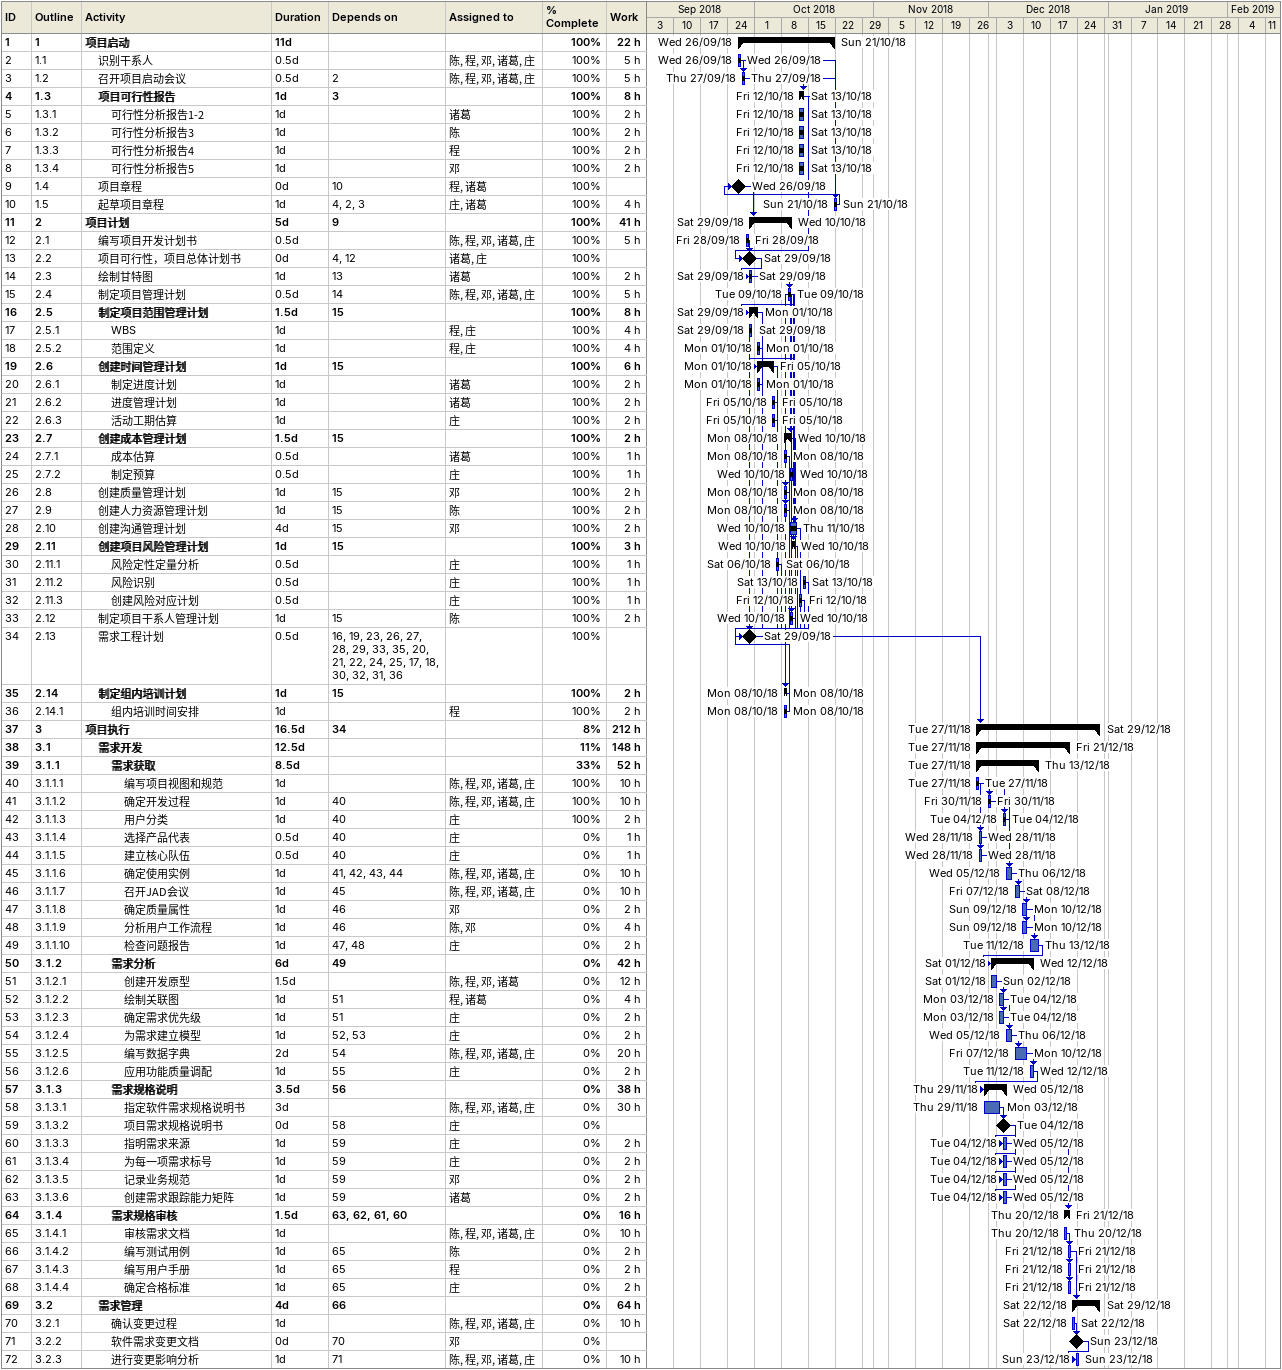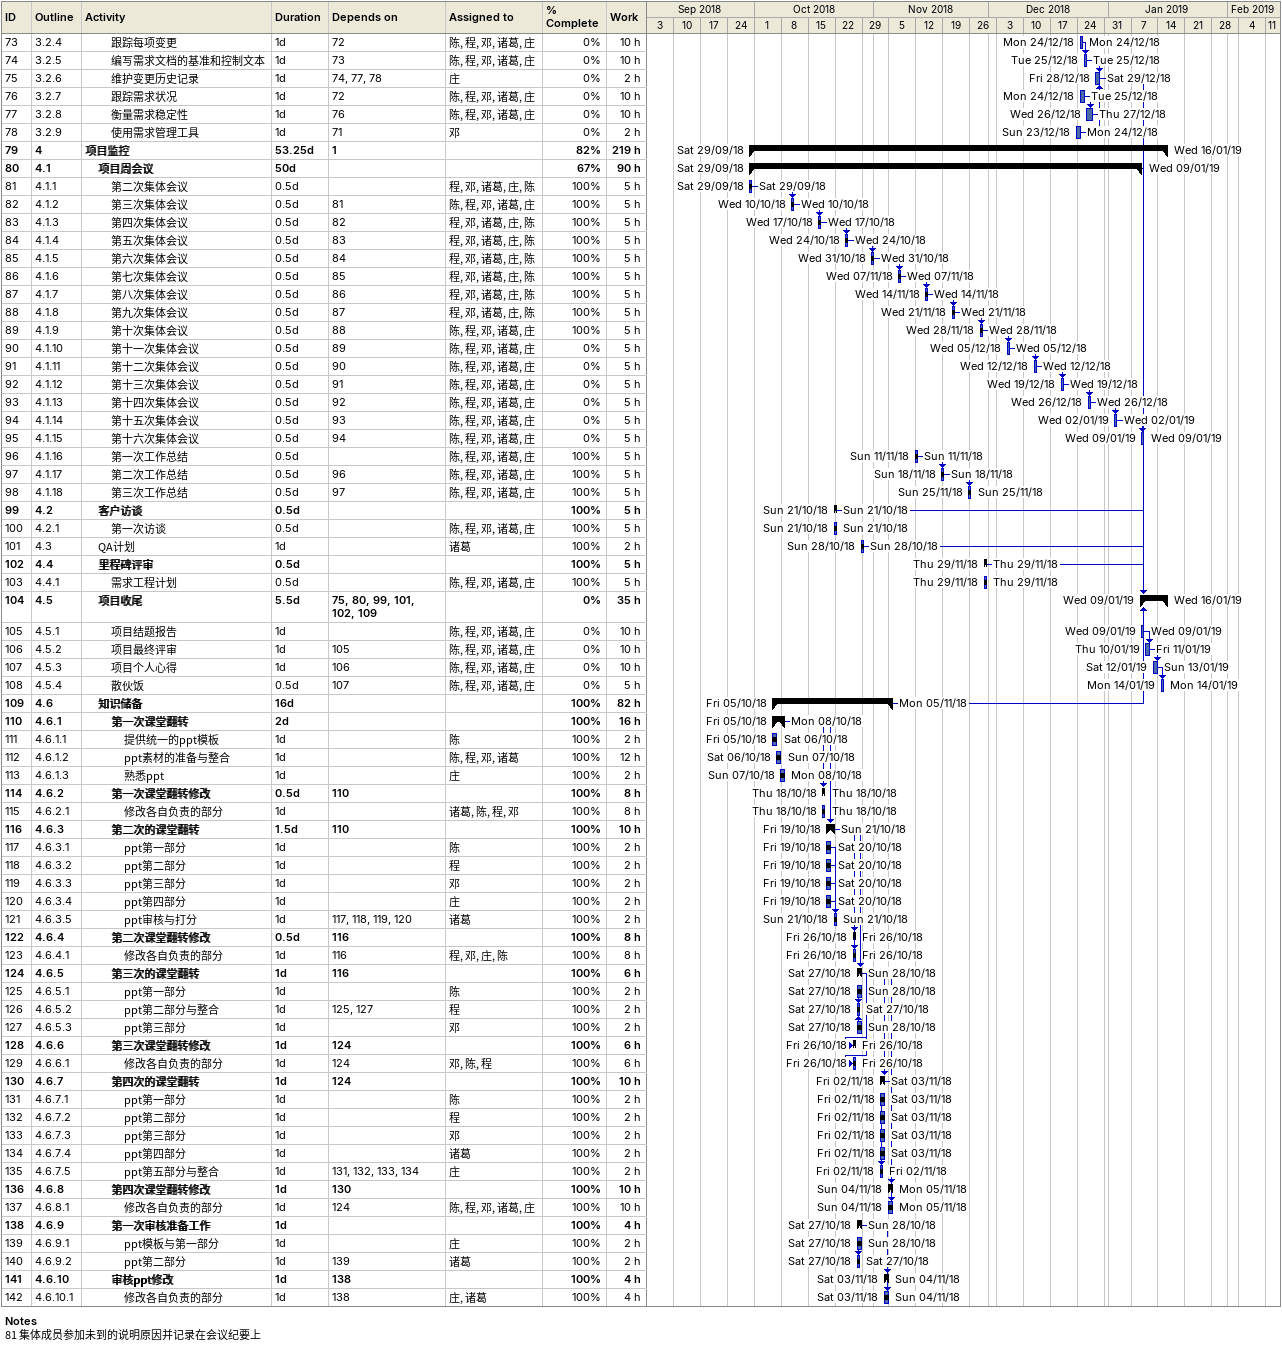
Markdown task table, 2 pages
| ID | WBS | Task | Duration | Start | Finish | Predecessors | Resources | % complete | Work (h) |
|---|---|---|---|---|---|---|---|---|---|
| 1 | 1 | **项目启动** | 11d | 2018-09-26 | 2018-10-21 |  |  | 100 | 22 |
| 2 | 1.1 | 识别干系人 | 0.5d | 2018-09-26 | 2018-09-26 |  | 陈, 程, 邓, 诸葛, 庄 | 100 | 5 |
| 3 | 1.2 | 召开项目启动会议 | 0.5d | 2018-09-27 | 2018-09-27 | 2 | 陈, 程, 邓, 诸葛, 庄 | 100 | 5 |
| 4 | 1.3 | **项目可行性报告** | 1d | 2018-10-12 | 2018-10-13 | 3 |  | 100 | 8 |
| 5 | 1.3.1 | 可行性分析报告1-2 | 1d | 2018-10-12 | 2018-10-13 |  | 诸葛 | 100 | 2 |
| 6 | 1.3.2 | 可行性分析报告3 | 1d | 2018-10-12 | 2018-10-13 |  | 陈 | 100 | 2 |
| 7 | 1.3.3 | 可行性分析报告4 | 1d | 2018-10-12 | 2018-10-13 |  | 程 | 100 | 2 |
| 8 | 1.3.4 | 可行性分析报告5 | 1d | 2018-10-12 | 2018-10-13 |  | 邓 | 100 | 2 |
| 9 | 1.4 | 项目章程 | 0d | 2018-09-26 | 2018-09-26 | 10 | 程, 诸葛 | 100 |  |
| 10 | 1.5 | 起草项目章程 | 1d | 2018-10-21 | 2018-10-21 | 4, 2, 3 | 庄, 诸葛 | 100 | 4 |
| 11 | 2 | **项目计划** | 5d | 2018-09-29 | 2018-10-10 | 9 |  | 100 | 41 |
| 12 | 2.1 | 编写项目开发计划书 | 0.5d | 2018-09-28 | 2018-09-28 |  | 陈, 程, 邓, 诸葛, 庄 | 100 | 5 |
| 13 | 2.2 | 项目可行性，项目总体计划书 | 0d | 2018-09-29 | 2018-09-29 | 4, 12 | 诸葛, 庄 | 100 |  |
| 14 | 2.3 | 绘制甘特图 | 1d | 2018-09-29 | 2018-09-29 | 13 | 诸葛 | 100 | 2 |
| 15 | 2.4 | 制定项目管理计划 | 0.5d | 2018-10-09 | 2018-10-09 | 14 | 陈, 程, 邓, 诸葛, 庄 | 100 | 5 |
| 16 | 2.5 | **制定项目范围管理计划** | 1.5d | 2018-09-29 | 2018-10-01 | 15 |  | 100 | 8 |
| 17 | 2.5.1 | WBS | 1d | 2018-09-29 | 2018-09-29 |  | 程, 庄 | 100 | 4 |
| 18 | 2.5.2 | 范围定义 | 1d | 2018-10-01 | 2018-10-01 |  | 程, 庄 | 100 | 4 |
| 19 | 2.6 | **创建时间管理计划** | 1d | 2018-10-01 | 2018-10-05 | 15 |  | 100 | 6 |
| 20 | 2.6.1 | 制定进度计划 | 1d | 2018-10-01 | 2018-10-01 |  | 诸葛 | 100 | 2 |
| 21 | 2.6.2 | 进度管理计划 | 1d | 2018-10-05 | 2018-10-05 |  | 诸葛 | 100 | 2 |
| 22 | 2.6.3 | 活动工期估算 | 1d | 2018-10-05 | 2018-10-05 |  | 庄 | 100 | 2 |
| 23 | 2.7 | **创建成本管理计划** | 1.5d | 2018-10-08 | 2018-10-10 | 15 |  | 100 | 2 |
| 24 | 2.7.1 | 成本估算 | 0.5d | 2018-10-08 | 2018-10-08 |  | 诸葛 | 100 | 1 |
| 25 | 2.7.2 | 制定预算 | 0.5d | 2018-10-10 | 2018-10-10 |  | 庄 | 100 | 1 |
| 26 | 2.8 | 创建质量管理计划 | 1d | 2018-10-08 | 2018-10-08 | 15 | 邓 | 100 | 2 |
| 27 | 2.9 | 创建人力资源管理计划 | 1d | 2018-10-08 | 2018-10-08 | 15 | 陈 | 100 | 2 |
| 28 | 2.10 | 创建沟通管理计划 | 4d | 2018-10-10 | 2018-10-11 | 15 | 邓 | 100 | 2 |
| 29 | 2.11 | **创建项目风险管理计划** | 1d | 2018-10-10 | 2018-10-10 | 15 |  | 100 | 3 |
| 30 | 2.11.1 | 风险定性定量分析 | 0.5d | 2018-10-06 | 2018-10-06 |  | 庄 | 100 | 1 |
| 31 | 2.11.2 | 风险识别 | 0.5d | 2018-10-13 | 2018-10-13 |  | 庄 | 100 | 1 |
| 32 | 2.11.3 | 创建风险对应计划 | 0.5d | 2018-10-12 | 2018-10-12 |  | 庄 | 100 | 1 |
| 33 | 2.12 | 制定项目干系人管理计划 | 1d | 2018-10-10 | 2018-10-10 | 15 | 陈 | 100 | 2 |
| 34 | 2.13 | 需求工程计划 | 0.5d | 2018-09-29 | 2018-09-29 | 16, 19, 23, 26, 27, 28, 29, 33, 35, 20, 21, 22, 24, 25, 17, 18, 30, 32, 31, 36 |  | 100 |  |
| 35 | 2.14 | **制定组内培训计划** | 1d | 2018-10-08 | 2018-10-08 | 15 |  | 100 | 2 |
| 36 | 2.14.1 | 组内培训时间安排 | 1d | 2018-10-08 | 2018-10-08 |  | 程 | 100 | 2 |
| 37 | 3 | **项目执行** | 16.5d | 2018-11-27 | 2018-12-29 | 34 |  | 8 | 212 |
| 38 | 3.1 | **需求开发** | 12.5d | 2018-11-27 | 2018-12-21 |  |  | 11 | 148 |
| 39 | 3.1.1 | **需求获取** | 8.5d | 2018-11-27 | 2018-12-13 |  |  | 33 | 52 |
| 40 | 3.1.1.1 | 编写项目视图和规范 | 1d | 2018-11-27 | 2018-11-27 |  | 陈, 程, 邓, 诸葛, 庄 | 100 | 10 |
| 41 | 3.1.1.2 | 确定开发过程 | 1d | 2018-11-30 | 2018-11-30 | 40 | 陈, 程, 邓, 诸葛, 庄 | 100 | 10 |
| 42 | 3.1.1.3 | 用户分类 | 1d | 2018-12-04 | 2018-12-04 | 40 | 庄 | 100 | 2 |
| 43 | 3.1.1.4 | 选择产品代表 | 0.5d | 2018-11-28 | 2018-11-28 | 40 | 庄 | 0 | 1 |
| 44 | 3.1.1.5 | 建立核心队伍 | 0.5d | 2018-11-28 | 2018-11-28 | 40 | 庄 | 0 | 1 |
| 45 | 3.1.1.6 | 确定使用实例 | 1d | 2018-12-05 | 2018-12-06 | 41, 42, 43, 44 | 陈, 程, 邓, 诸葛, 庄 | 0 | 10 |
| 46 | 3.1.1.7 | 召开JAD会议 | 1d | 2018-12-07 | 2018-12-08 | 45 | 陈, 程, 邓, 诸葛, 庄 | 0 | 10 |
| 47 | 3.1.1.8 | 确定质量属性 | 1d | 2018-12-09 | 2018-12-10 | 46 | 邓 | 0 | 2 |
| 48 | 3.1.1.9 | 分析用户工作流程 | 1d | 2018-12-09 | 2018-12-10 | 46 | 陈, 邓 | 0 | 4 |
| 49 | 3.1.1.10 | 检查问题报告 | 1d | 2018-12-11 | 2018-12-13 | 47, 48 | 庄 | 0 | 2 |
| 50 | 3.1.2 | **需求分析** | 6d | 2018-12-01 | 2018-12-12 | 49 |  | 0 | 42 |
| 51 | 3.1.2.1 | 创建开发原型 | 1.5d | 2018-12-01 | 2018-12-02 |  | 陈, 程, 邓, 诸葛 | 0 | 12 |
| 52 | 3.1.2.2 | 绘制关联图 | 1d | 2018-12-03 | 2018-12-04 | 51 | 程, 诸葛 | 0 | 4 |
| 53 | 3.1.2.3 | 确定需求优先级 | 1d | 2018-12-03 | 2018-12-04 | 51 | 庄 | 0 | 2 |
| 54 | 3.1.2.4 | 为需求建立模型 | 1d | 2018-12-05 | 2018-12-06 | 52, 53 | 庄 | 0 | 2 |
| 55 | 3.1.2.5 | 编写数据字典 | 2d | 2018-12-07 | 2018-12-10 | 54 | 陈, 程, 邓, 诸葛, 庄 | 0 | 20 |
| 56 | 3.1.2.6 | 应用功能质量调配 | 1d | 2018-12-11 | 2018-12-12 | 55 | 庄 | 0 | 2 |
| 57 | 3.1.3 | **需求规格说明** | 3.5d | 2018-11-29 | 2018-12-05 | 56 |  | 0 | 38 |
| 58 | 3.1.3.1 | 指定软件需求规格说明书 | 3d | 2018-11-29 | 2018-12-03 |  | 陈, 程, 邓, 诸葛, 庄 | 0 | 30 |
| 59 | 3.1.3.2 | 项目需求规格说明书 | 0d | 2018-12-04 | 2018-12-04 | 58 | 庄 | 0 |  |
| 60 | 3.1.3.3 | 指明需求来源 | 1d | 2018-12-04 | 2018-12-05 | 59 | 庄 | 0 | 2 |
| 61 | 3.1.3.4 | 为每一项需求标号 | 1d | 2018-12-04 | 2018-12-05 | 59 | 庄 | 0 | 2 |
| 62 | 3.1.3.5 | 记录业务规范 | 1d | 2018-12-04 | 2018-12-05 | 59 | 邓 | 0 | 2 |
| 63 | 3.1.3.6 | 创建需求跟踪能力矩阵 | 1d | 2018-12-04 | 2018-12-05 | 59 | 诸葛 | 0 | 2 |
| 64 | 3.1.4 | **需求规格审核** | 1.5d | 2018-12-20 | 2018-12-21 | 63, 62, 61, 60 |  | 0 | 16 |
| 65 | 3.1.4.1 | 审核需求文档 | 1d | 2018-12-20 | 2018-12-20 |  | 陈, 程, 邓, 诸葛, 庄 | 0 | 10 |
| 66 | 3.1.4.2 | 编写测试用例 | 1d | 2018-12-21 | 2018-12-21 | 65 | 陈 | 0 | 2 |
| 67 | 3.1.4.3 | 编写用户手册 | 1d | 2018-12-21 | 2018-12-21 | 65 | 程 | 0 | 2 |
| 68 | 3.1.4.4 | 确定合格标准 | 1d | 2018-12-21 | 2018-12-21 | 65 | 庄 | 0 | 2 |
| 69 | 3.2 | **需求管理** | 4d | 2018-12-22 | 2018-12-29 | 66 |  | 0 | 64 |
| 70 | 3.2.1 | 确认变更过程 | 1d | 2018-12-22 | 2018-12-22 |  | 陈, 程, 邓, 诸葛, 庄 | 0 | 10 |
| 71 | 3.2.2 | 软件需求变更文档 | 0d | 2018-12-23 | 2018-12-23 | 70 | 邓 | 0 |  |
| 72 | 3.2.3 | 进行变更影响分析 | 1d | 2018-12-23 | 2018-12-23 | 71 | 陈, 程, 邓, 诸葛, 庄 | 0 | 10 |
| 73 | 3.2.4 | 跟踪每项变更 | 1d | 2018-12-24 | 2018-12-24 | 72 | 陈, 程, 邓, 诸葛, 庄 | 0 | 10 |
| 74 | 3.2.5 | 编写需求文档的基准和控制文本 | 1d | 2018-12-25 | 2018-12-25 | 73 | 陈, 程, 邓, 诸葛, 庄 | 0 | 10 |
| 75 | 3.2.6 | 维护变更历史记录 | 1d | 2018-12-28 | 2018-12-29 | 74, 77, 78 | 庄 | 0 | 2 |
| 76 | 3.2.7 | 跟踪需求状况 | 1d | 2018-12-24 | 2018-12-25 | 72 | 陈, 程, 邓, 诸葛, 庄 | 0 | 10 |
| 77 | 3.2.8 | 衡量需求稳定性 | 1d | 2018-12-26 | 2018-12-27 | 76 | 陈, 程, 邓, 诸葛, 庄 | 0 | 10 |
| 78 | 3.2.9 | 使用需求管理工具 | 1d | 2018-12-23 | 2018-12-24 | 71 | 邓 | 0 | 2 |
| 79 | 4 | **项目监控** | 53.25d | 2018-09-29 | 2019-01-16 | 1 |  | 82 | 219 |
| 80 | 4.1 | **项目周会议** | 50d | 2018-09-29 | 2019-01-09 |  |  | 67 | 90 |
| 81 | 4.1.1 | 第二次集体会议 | 0.5d | 2018-09-29 | 2018-09-29 |  | 程, 邓, 诸葛, 庄, 陈 | 100 | 5 |
| 82 | 4.1.2 | 第三次集体会议 | 0.5d | 2018-10-10 | 2018-10-10 | 81 | 陈, 程, 邓, 诸葛, 庄 | 100 | 5 |
| 83 | 4.1.3 | 第四次集体会议 | 0.5d | 2018-10-17 | 2018-10-17 | 82 | 程, 邓, 诸葛, 庄, 陈 | 100 | 5 |
| 84 | 4.1.4 | 第五次集体会议 | 0.5d | 2018-10-24 | 2018-10-24 | 83 | 程, 邓, 诸葛, 庄, 陈 | 100 | 5 |
| 85 | 4.1.5 | 第六次集体会议 | 0.5d | 2018-10-31 | 2018-10-31 | 84 | 程, 邓, 诸葛, 庄, 陈 | 100 | 5 |
| 86 | 4.1.6 | 第七次集体会议 | 0.5d | 2018-11-07 | 2018-11-07 | 85 | 程, 邓, 诸葛, 庄, 陈 | 100 | 5 |
| 87 | 4.1.7 | 第八次集体会议 | 0.5d | 2018-11-14 | 2018-11-14 | 86 | 程, 邓, 诸葛, 庄, 陈 | 100 | 5 |
| 88 | 4.1.8 | 第九次集体会议 | 0.5d | 2018-11-21 | 2018-11-21 | 87 | 程, 邓, 诸葛, 庄, 陈 | 100 | 5 |
| 89 | 4.1.9 | 第十次集体会议 | 0.5d | 2018-11-28 | 2018-11-28 | 88 | 陈, 程, 邓, 诸葛, 庄 | 100 | 5 |
| 90 | 4.1.10 | 第十一次集体会议 | 0.5d | 2018-12-05 | 2018-12-05 | 89 | 陈, 程, 邓, 诸葛, 庄 | 0 | 5 |
| 91 | 4.1.11 | 第十二次集体会议 | 0.5d | 2018-12-12 | 2018-12-12 | 90 | 陈, 程, 邓, 诸葛, 庄 | 0 | 5 |
| 92 | 4.1.12 | 第十三次集体会议 | 0.5d | 2018-12-19 | 2018-12-19 | 91 | 陈, 程, 邓, 诸葛, 庄 | 0 | 5 |
| 93 | 4.1.13 | 第十四次集体会议 | 0.5d | 2018-12-26 | 2018-12-26 | 92 | 陈, 程, 邓, 诸葛, 庄 | 0 | 5 |
| 94 | 4.1.14 | 第十五次集体会议 | 0.5d | 2019-01-02 | 2019-01-02 | 93 | 陈, 程, 邓, 诸葛, 庄 | 0 | 5 |
| 95 | 4.1.15 | 第十六次集体会议 | 0.5d | 2019-01-09 | 2019-01-09 | 94 | 陈, 程, 邓, 诸葛, 庄 | 0 | 5 |
| 96 | 4.1.16 | 第一次工作总结 | 0.5d | 2018-11-11 | 2018-11-11 |  | 陈, 程, 邓, 诸葛, 庄 | 100 | 5 |
| 97 | 4.1.17 | 第二次工作总结 | 0.5d | 2018-11-18 | 2018-11-18 | 96 | 陈, 程, 邓, 诸葛, 庄 | 100 | 5 |
| 98 | 4.1.18 | 第三次工作总结 | 0.5d | 2018-11-25 | 2018-11-25 | 97 | 陈, 程, 邓, 诸葛, 庄 | 100 | 5 |
| 99 | 4.2 | **客户访谈** | 0.5d | 2018-10-21 | 2018-10-21 |  |  | 100 | 5 |
| 100 | 4.2.1 | 第一次访谈 | 0.5d | 2018-10-21 | 2018-10-21 |  | 陈, 程, 邓, 诸葛, 庄 | 100 | 5 |
| 101 | 4.3 | QA计划 | 1d | 2018-10-28 | 2018-10-28 |  | 诸葛 | 100 | 2 |
| 102 | 4.4 | **里程碑评审** | 0.5d | 2018-11-29 | 2018-11-29 |  |  | 100 | 5 |
| 103 | 4.4.1 | 需求工程计划 | 0.5d | 2018-11-29 | 2018-11-29 |  | 陈, 程, 邓, 诸葛, 庄 | 100 | 5 |
| 104 | 4.5 | **项目收尾** | 5.5d | 2019-01-09 | 2019-01-16 | 75, 80, 99, 101, 102, 109 |  | 0 | 35 |
| 105 | 4.5.1 | 项目结题报告 | 1d | 2019-01-09 | 2019-01-09 |  | 陈, 程, 邓, 诸葛, 庄 | 0 | 10 |
| 106 | 4.5.2 | 项目最终评审 | 1d | 2019-01-10 | 2019-01-11 | 105 | 陈, 程, 邓, 诸葛, 庄 | 0 | 10 |
| 107 | 4.5.3 | 项目个人心得 | 1d | 2019-01-12 | 2019-01-13 | 106 | 陈, 程, 邓, 诸葛, 庄 | 0 | 10 |
| 108 | 4.5.4 | 散伙饭 | 0.5d | 2019-01-14 | 2019-01-14 | 107 | 陈, 程, 邓, 诸葛, 庄 | 0 | 5 |
| 109 | 4.6 | **知识储备** | 16d | 2018-10-05 | 2018-11-05 |  |  | 100 | 82 |
| 110 | 4.6.1 | **第一次课堂翻转** | 2d | 2018-10-05 | 2018-10-08 |  |  | 100 | 16 |
| 111 | 4.6.1.1 | 提供统一的ppt模板 | 1d | 2018-10-05 | 2018-10-06 |  | 陈 | 100 | 2 |
| 112 | 4.6.1.2 | ppt素材的准备与整合 | 1d | 2018-10-06 | 2018-10-07 |  | 陈, 程, 邓, 诸葛 | 100 | 12 |
| 113 | 4.6.1.3 | 熟悉ppt | 1d | 2018-10-07 | 2018-10-08 |  | 庄 | 100 | 2 |
| 114 | 4.6.2 | **第一次课堂翻转修改** | 0.5d | 2018-10-18 | 2018-10-18 | 110 |  | 100 | 8 |
| 115 | 4.6.2.1 | 修改各自负责的部分 | 1d | 2018-10-18 | 2018-10-18 |  | 诸葛, 陈, 程, 邓 | 100 | 8 |
| 116 | 4.6.3 | **第二次的课堂翻转** | 1.5d | 2018-10-19 | 2018-10-21 | 110 |  | 100 | 10 |
| 117 | 4.6.3.1 | ppt第一部分 | 1d | 2018-10-19 | 2018-10-20 |  | 陈 | 100 | 2 |
| 118 | 4.6.3.2 | ppt第二部分 | 1d | 2018-10-19 | 2018-10-20 |  | 程 | 100 | 2 |
| 119 | 4.6.3.3 | ppt第三部分 | 1d | 2018-10-19 | 2018-10-20 |  | 邓 | 100 | 2 |
| 120 | 4.6.3.4 | ppt第四部分 | 1d | 2018-10-19 | 2018-10-20 |  | 庄 | 100 | 2 |
| 121 | 4.6.3.5 | ppt审核与打分 | 1d | 2018-10-21 | 2018-10-21 | 117, 118, 119, 120 | 诸葛 | 100 | 2 |
| 122 | 4.6.4 | **第二次课堂翻转修改** | 0.5d | 2018-10-26 | 2018-10-26 | 116 |  | 100 | 8 |
| 123 | 4.6.4.1 | 修改各自负责的部分 | 1d | 2018-10-26 | 2018-10-26 | 116 | 程, 邓, 庄, 陈 | 100 | 8 |
| 124 | 4.6.5 | **第三次的课堂翻转** | 1d | 2018-10-27 | 2018-10-28 | 116 |  | 100 | 6 |
| 125 | 4.6.5.1 | ppt第一部分 | 1d | 2018-10-27 | 2018-10-28 |  | 陈 | 100 | 2 |
| 126 | 4.6.5.2 | ppt第二部分与整合 | 1d | 2018-10-27 | 2018-10-27 | 125, 127 | 程 | 100 | 2 |
| 127 | 4.6.5.3 | ppt第三部分 | 1d | 2018-10-27 | 2018-10-28 |  | 邓 | 100 | 2 |
| 128 | 4.6.6 | **第三次课堂翻转修改** | 1d | 2018-10-26 | 2018-10-26 | 124 |  | 100 | 6 |
| 129 | 4.6.6.1 | 修改各自负责的部分 | 1d | 2018-10-26 | 2018-10-26 | 124 | 邓, 陈, 程 | 100 | 6 |
| 130 | 4.6.7 | **第四次的课堂翻转** | 1d | 2018-11-02 | 2018-11-03 | 124 |  | 100 | 10 |
| 131 | 4.6.7.1 | ppt第一部分 | 1d | 2018-11-02 | 2018-11-03 |  | 陈 | 100 | 2 |
| 132 | 4.6.7.2 | ppt第二部分 | 1d | 2018-11-02 | 2018-11-03 |  | 程 | 100 | 2 |
| 133 | 4.6.7.3 | ppt第三部分 | 1d | 2018-11-02 | 2018-11-03 |  | 邓 | 100 | 2 |
| 134 | 4.6.7.4 | ppt第四部分 | 1d | 2018-11-02 | 2018-11-03 |  | 诸葛 | 100 | 2 |
| 135 | 4.6.7.5 | ppt第五部分与整合 | 1d | 2018-11-02 | 2018-11-02 | 131, 132, 133, 134 | 庄 | 100 | 2 |
| 136 | 4.6.8 | **第四次课堂翻转修改** | 1d | 2018-11-04 | 2018-11-05 | 130 |  | 100 | 10 |
| 137 | 4.6.8.1 | 修改各自负责的部分 | 1d | 2018-11-04 | 2018-11-05 | 124 | 陈, 程, 邓, 诸葛, 庄 | 100 | 10 |
| 138 | 4.6.9 | **第一次审核准备工作** | 1d | 2018-10-27 | 2018-10-28 |  |  | 100 | 4 |
| 139 | 4.6.9.1 | ppt模板与第一部分 | 1d | 2018-10-27 | 2018-10-28 |  | 庄 | 100 | 2 |
| 140 | 4.6.9.2 | ppt第二部分 | 1d | 2018-10-27 | 2018-10-27 | 139 | 诸葛 | 100 | 2 |
| 141 | 4.6.10 | **审核ppt修改** | 1d | 2018-11-03 | 2018-11-04 | 138 |  | 100 | 4 |
| 142 | 4.6.10.1 | 修改各自负责的部分 | 1d | 2018-11-03 | 2018-11-04 | 138 | 庄, 诸葛 | 100 | 4 |

Notes
- 81: 集体成员参加 未到的说明原因并记录在会议纪要上
